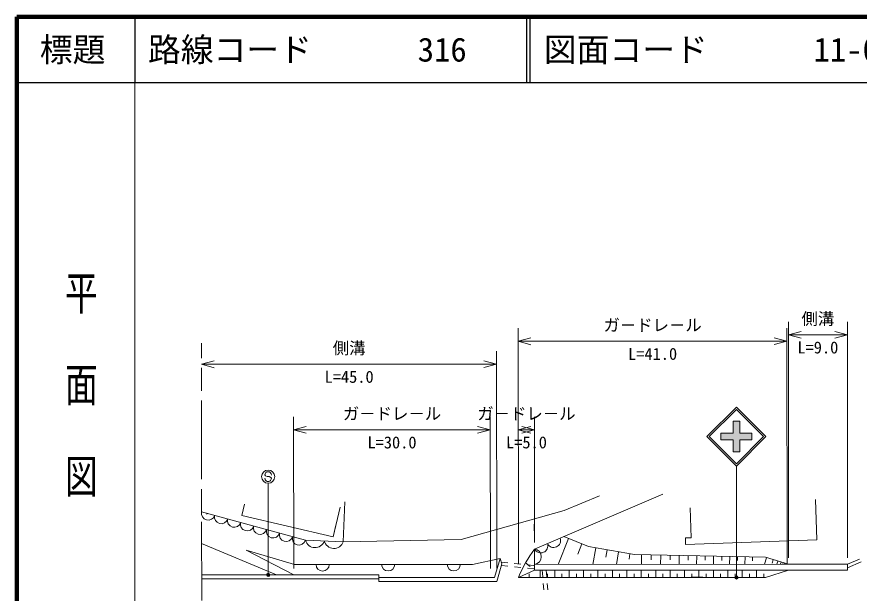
# Model space of a CAD drawing. Units: millimetres on the paper. Extents: x 40 to 680, y 20 to 380.
# Drawn here: x 40 to 168.5, y 292.1 to 380 of the extents above; entities that cross this region are included whole.
import ezdxf
from ezdxf.enums import TextEntityAlignment as Align

# ---------------------------------------------------------------- set-up
doc = ezdxf.new("R2010")
doc.units = ezdxf.units.MM
doc.header["$PDMODE"] = 32
doc.header["$PDSIZE"] = 0.5
doc.linetypes.add('CHAIN', pattern=[18.5, 12, -1.5, 3.5, -1.5])
for name, color, linetype, lineweight in [('M-BGD', 7, 'Continuous', 13), ('M-BMK', 2, 'CHAIN', 13), ('M-STR-HTXT', 7, 'Continuous', 13), ('M-STR-STRC', 7, 'Continuous', 13), ('M-TTL', 2, 'Continuous', 140), ('M-TTL-BAND', 7, 'Continuous', 13), ('M-TTL-LINE', 7, 'Continuous', 25)]:
    doc.layers.add(name, color=color, linetype=linetype, lineweight=lineweight)
doc.layers.add('M-TTL-TXT', color=7, linetype='Continuous')
doc.styles.add('@ＭＳ ゴシック', font='')
doc.styles.add('ＭＳ ゴシック', font='')
doc.styles.get('@ＭＳ ゴシック').set_extended_font_data('@MS Gothic')
doc.styles.get('ＭＳ ゴシック').set_extended_font_data('MS Gothic')

msp = doc.modelspace()

# ---------------------------------------------------------------- hatches: boundary and pattern name
at = {"layer": 'M-STR-STRC'}
msp.add_hatch(color=256, dxfattribs=at).paths.add_polyline_path([(147.404, 316.469), (149.265, 316.469), (149.266, 318.329), (150.266, 318.329), (150.265, 316.469), (152.124, 316.469), (152.124, 315.469), (150.265, 315.469), (150.264, 313.609), (149.264, 313.609), (149.265, 315.469), (147.404, 315.469)])

# ---------------------------------------------------------------- linework, layer by layer
at = {"layer": 'M-BGD'}
for p, q in [((122.871, 300.469), (138.541, 307.185)), ((89.776, 299.904), (90.027, 306)), ((123.504, 304.695), (128.889, 306.931)), ((162.034, 300.231), (161.805, 306.338)), ((74.296, 303.918), (74.702, 305.661)), ((88.249, 300.666), (89.302, 305.184)), ((107.748, 300.246), (123.504, 304.695)), ((142.858, 300.528), (142.688, 305.065)), ((68.187, 304.48), (84.028, 300.134)), ((68.945, 304.137), (69.114, 304.222)), ((88.249, 300.666), (74.296, 303.918)), ((88.672, 302.444), (88.249, 300.666)), ((118.983, 300.496), (118.898, 302.613)), ((123.415, 300.702), (127.189, 299.205)), ((79.624, 294.847), (68.189, 299.627)), ((84.028, 300.134), (89.776, 299.904)), ((89.776, 299.904), (107.748, 300.246)), ((118.983, 298.803), (122.871, 300.469)), ((124.127, 300.42), (122.556, 296.46)), ((126.172, 299.609), (125.547, 298.035)), ((141.974, 300.495), (142.858, 300.528)), ((142.012, 299.48), (141.974, 300.495)), ((142.012, 299.48), (162.034, 300.231)), ((82.371, 296.448), (74.956, 298.634)), ((74.956, 298.634), (82.23, 294.848)), ((118.983, 296.459), (118.983, 298.803)), ((127.189, 299.205), (134.189, 297.971)), ((128.3, 299.009), (127.852, 296.462)), ((130.041, 298.702), (129.844, 297.583)), ((131.782, 298.396), (131.442, 296.463)), ((133.523, 298.089), (133.38, 297.276)), ((109.48, 296.456), (113.698, 297.356)), ((112.846, 294.457), (113.698, 297.356)), ((113.698, 297.356), (113.98, 296.54)), ((113.89, 296.801), (114.884, 296.696)), ((134.189, 297.971), (154.189, 297.537)), ((135.293, 297.947), (135.261, 296.464)), ((136.776, 297.915), (136.76, 297.174)), ((138.226, 297.884), (138.195, 296.465)), ((139.644, 297.853), (139.629, 297.144)), ((141.031, 297.823), (141.002, 296.466)), ((142.388, 297.793), (142.373, 297.115)), ((143.714, 297.764), (143.686, 296.467)), ((145.012, 297.736), (144.997, 297.088)), ((146.28, 297.709), (146.253, 296.468)), ((147.521, 297.682), (147.507, 297.061)), ((148.734, 297.655), (148.708, 296.469)), ((149.921, 297.629), (149.908, 297.036)), ((151.081, 297.604), (151.056, 296.469)), ((152.216, 297.58), (152.204, 297.012)), ((154.364, 297.483), (154.056, 296.47)), ((154.189, 297.537), (157.69, 296.472)), ((155.377, 297.175), (155.223, 296.669)), ((156.082, 296.961), (155.933, 296.471)), ((156.572, 296.812), (156.497, 296.567)), ((168.513, 297.279), (166.69, 296.474)), ((168.798, 296.858), (166.69, 295.928)), ((82.371, 296.448), (109.48, 296.456)), ((113.19, 293.858), (113.98, 296.54)), ((113.908, 296.297), (114.902, 296.191)), ((115.878, 296.59), (116.873, 296.485)), ((115.897, 296.086), (116.891, 295.98)), ((116.493, 294.459), (118.983, 295.559)), ((117.6, 296.71), (118.292, 296.135)), ((117.867, 296.379), (118.862, 296.274)), ((117.886, 295.874), (118.88, 295.769)), ((118.983, 296.459), (157.69, 296.472)), ((118.983, 296.459), (118.983, 295.559)), ((118.983, 295.559), (157.69, 295.572)), ((119.842, 294.46), (119.841, 295.56)), ((120.138, 295.56), (120.215, 294.563)), ((120.74, 295.56), (120.816, 294.563)), ((122.042, 294.46), (122.041, 295.56)), ((124.242, 294.461), (124.241, 295.561)), ((126.442, 294.462), (126.441, 295.562)), ((128.642, 294.462), (128.641, 295.562)), ((130.842, 294.463), (130.841, 295.563)), ((133.042, 294.464), (133.041, 295.564)), ((135.242, 294.464), (135.241, 295.564)), ((137.442, 294.465), (137.441, 295.565)), ((139.642, 294.466), (139.641, 295.566)), ((141.842, 294.467), (141.841, 295.567)), ((144.042, 294.467), (144.041, 295.567)), ((146.242, 294.468), (146.241, 295.568)), ((148.442, 294.469), (148.441, 295.569)), ((150.642, 294.469), (150.641, 295.569)), ((152.842, 294.47), (152.841, 295.57)), ((154.19, 294.47), (157.69, 295.572)), ((156.912, 296.708), (156.84, 296.471)), ((157.149, 296.636), (157.113, 296.518)), ((157.314, 296.586), (157.279, 296.471)), ((166.69, 296.474), (157.69, 296.472)), ((166.69, 295.574), (157.69, 295.572)), ((166.69, 296.474), (166.69, 295.574)), ((68.19, 294.843), (95.19, 294.852)), ((68.19, 294.243), (95.19, 294.252)), ((95.19, 294.852), (95.19, 294.452)), ((95.19, 294.452), (112.846, 294.457)), ((95.19, 294.452), (95.19, 294.252)), ((95.19, 294.252), (95.19, 293.852)), ((116.493, 294.459), (154.19, 294.47)), ((118.168, 294.459), (118.167, 295.009)), ((120.942, 294.46), (120.942, 295.01)), ((123.142, 294.461), (123.142, 295.011)), ((125.342, 294.461), (125.342, 295.011)), ((127.542, 294.462), (127.542, 295.012)), ((129.742, 294.463), (129.742, 295.013)), ((131.942, 294.463), (131.942, 295.013)), ((134.142, 294.464), (134.142, 295.014)), ((136.342, 294.465), (136.342, 295.015)), ((138.542, 294.466), (138.542, 295.016)), ((140.742, 294.466), (140.742, 295.016)), ((142.859, 294.485), (144.637, 294.485)), ((142.942, 294.467), (142.942, 295.017)), ((145.142, 294.468), (145.142, 295.018)), ((147.342, 294.468), (147.342, 295.018)), ((149.542, 294.469), (149.542, 295.019)), ((151.742, 294.47), (151.742, 295.02)), ((153.942, 294.47), (153.942, 295.02)), ((95.19, 293.852), (113.19, 293.858)), ((120.292, 293.566), (120.368, 292.569)), ((120.893, 293.566), (120.97, 292.569))]:
    msp.add_line(p, q, dxfattribs=at)
for centre, radius, start, end in [((69.184, 304.234), 1.027, 166.14471, 343.17191), ((71.164, 303.691), 1.027, 166.14471, 343.17191), ((73.144, 303.148), 1.027, 166.14471, 343.17191), ((75.125, 302.605), 1.027, 166.14471, 343.17191), ((77.105, 302.061), 1.027, 166.14471, 343.17191), ((79.085, 301.518), 1.027, 166.14471, 343.17191), ((81.065, 300.975), 1.027, 166.14471, 343.17191), ((83.045, 300.432), 1.027, 166.14471, 343.17191), ((85.483, 300.515), 1.504, 194.65023, 340.75537), ((88.357, 300.399), 1.504, 194.65023, 340.75537), ((119.932, 299.273), 1.059, 206.31625, 20.08093), ((121.877, 300.106), 1.059, 206.31625, 20.08093), ((134.753, 286.88), 19.77, 142.90864, 157.45962), ((118.811, 297.631), 1.184, 278.33786, 81.65523), ((86.641, 296.449), 1, 180.01798, 0.01798), ((96.641, 296.452), 1, 180.01798, 0.01798), ((106.641, 296.456), 1, 180.01798, 0.01798)]:
    msp.add_arc(centre, radius, start, end, dxfattribs=at)
at = {"layer": 'M-BMK'}
msp.add_line((68.191, 290.943), (68.179, 330.193), dxfattribs=at)
at = {"layer": 'M-STR-HTXT'}
for p, q in [((157.689, 297.472), (157.678, 333.472)), ((166.689, 297.474), (166.678, 333.474)), ((159.61, 331.99), (157.679, 331.472)), ((157.679, 331.472), (166.679, 331.474)), ((157.679, 331.472), (159.611, 330.954)), ((166.679, 331.474), (164.747, 331.991)), ((164.747, 330.956), (166.679, 331.474)), ((113.19, 295.858), (113.179, 329.005)), ((70.112, 327.509), (68.18, 326.991)), ((68.18, 326.991), (113.18, 327.005)), ((68.18, 326.991), (70.112, 326.474)), ((113.18, 327.005), (111.248, 327.522)), ((111.248, 326.487), (113.18, 327.005))]:
    msp.add_line(p, q, dxfattribs=at)
at = {"layer": 'M-STR-STRC'}
for p, q in [((116.493, 296.493), (116.481, 332.493)), ((157.48, 296.505), (157.468, 332.505)), ((118.414, 331.011), (116.482, 330.493)), ((157.469, 330.505), (116.482, 330.493)), ((116.482, 330.493), (118.414, 329.976)), ((157.469, 330.505), (155.537, 331.023)), ((155.537, 329.987), (157.469, 330.505)), ((145.264, 315.969), (149.764, 320.469)), ((145.618, 315.969), (149.764, 320.115)), ((154.264, 315.969), (149.764, 320.469)), ((153.911, 315.969), (149.766, 320.114)), ((82.23, 295.848), (82.222, 318.982)), ((112.227, 295.857), (112.22, 318.992)), ((118.983, 299.803), (118.977, 318.994)), ((84.155, 317.501), (82.223, 316.982)), ((112.22, 316.992), (110.288, 317.509)), ((118.418, 317.511), (116.486, 316.993)), ((118.977, 316.994), (117.045, 317.511)), ((149.266, 318.329), (149.265, 316.469)), ((149.266, 318.329), (150.266, 318.329)), ((150.266, 318.329), (150.265, 316.469)), ((82.223, 316.982), (112.22, 316.992)), ((82.223, 316.982), (84.155, 316.465)), ((110.289, 316.473), (112.22, 316.992)), ((116.486, 316.993), (118.977, 316.994)), ((116.486, 316.993), (118.418, 316.476)), ((117.046, 316.476), (118.977, 316.994)), ((147.404, 316.469), (147.404, 315.469)), ((147.404, 316.469), (149.265, 316.469)), ((150.265, 316.469), (152.124, 316.469)), ((152.124, 316.469), (152.124, 315.469)), ((145.264, 315.969), (149.764, 311.469)), ((145.618, 315.969), (149.764, 311.823)), ((147.404, 315.469), (149.265, 315.469)), ((149.265, 315.469), (149.264, 313.609)), ((149.764, 311.469), (154.264, 315.969)), ((149.764, 311.822), (153.911, 315.969)), ((150.265, 315.469), (150.264, 313.609)), ((150.265, 315.469), (152.124, 315.469)), ((149.264, 313.609), (150.264, 313.609)), ((149.764, 311.469), (149.764, 309.469)), ((77.939, 309.987), (77.839, 310.105)), ((78.183, 309.848), (77.939, 309.987)), ((78.484, 309.845), (78.183, 309.848)), ((78.729, 309.734), (78.484, 309.845)), ((78.835, 309.597), (78.729, 309.734)), ((78.338, 294.997), (78.334, 308.847)), ((149.769, 294.619), (149.764, 309.469))]:
    msp.add_line(p, q, dxfattribs=at)
for centre, radius in [((78.334, 309.847), 1), ((78.339, 294.847), 0.15), ((78.339, 294.847), 0.12), ((78.339, 294.847), 0.09), ((78.339, 294.847), 0.06), ((78.339, 294.847), 0.03), ((149.769, 294.469), 0.15), ((149.769, 294.469), 0.12), ((149.769, 294.469), 0.09), ((149.769, 294.469), 0.06), ((149.769, 294.469), 0.03)]:
    msp.add_circle(centre, radius, dxfattribs=at)
for centre, start, end in [((78.339, 310.101), 359.55488, 179.55488), ((78.335, 309.601), 179.55488, 359.55488)]:
    msp.add_arc(centre, 0.5, start, end, dxfattribs=at)
for p in [(78.339, 294.847), (149.769, 294.469)]:
    msp.add_point(p, dxfattribs=at)
at = {"layer": 'M-TTL'}
for p, q in [((40, 380), (40, 20)), ((680, 380), (40, 380))]:
    msp.add_line(p, q, dxfattribs=at)
at = {"layer": 'M-TTL-BAND'}
msp.add_line((58, 370), (58, 20), dxfattribs=at)
at = {"layer": 'M-TTL-LINE'}
for p, q in [((58, 380), (58, 370)), ((117.75, 380), (117.75, 370)), ((118.25, 380), (118.25, 370)), ((40, 370), (680, 370))]:
    msp.add_line(p, q, dxfattribs=at)

# ---------------------------------------------------------------- texts
at = {"layer": 'M-STR-HTXT', "style": 'ＭＳ ゴシック'}
for p in [(162.178, 332.473), (90.68, 327.998)]:
    msp.add_text('側溝', height=1.833, rotation=0.018, dxfattribs=at).set_placement(p, align=Align.BOTTOM_CENTER)
at = {"layer": 'M-STR-HTXT', "style": '@ＭＳ ゴシック'}
for s, p in [('L=9.0', (162.179, 330.473)), ('L=45.0', (90.68, 325.998))]:
    msp.add_text(s, height=1.833, rotation=0.018, dxfattribs=at).set_placement(p, align=Align.TOP_CENTER)
at = {"layer": 'M-STR-STRC', "style": 'ＭＳ ゴシック'}
for p in [(136.975, 331.499), (97.221, 317.987), (117.731, 317.993)]:
    msp.add_text('ガ－ドレ－ル', height=1.833, rotation=0.018, dxfattribs=at).set_placement(p, align=Align.BOTTOM_CENTER)
at = {"layer": 'M-STR-STRC', "style": '@ＭＳ ゴシック'}
for s, p in [('L=41.0', (136.976, 329.499)), ('L=30.0', (97.222, 315.987)), ('L=5.0', (117.732, 315.993))]:
    msp.add_text(s, height=1.833, rotation=0.018, dxfattribs=at).set_placement(p, align=Align.TOP_CENTER)
at = {"layer": 'M-TTL-BAND', "style": '@ＭＳ ゴシック', "width": 1.4}
msp.add_text('平  面  図', height=3.666, rotation=270, dxfattribs=at).set_placement((49.777, 306.475), align=Align.MIDDLE_RIGHT)
at = {"layer": 'M-TTL-TXT', "style": 'ＭＳ ゴシック'}
msp.add_text('標題', height=3.666, dxfattribs=at).set_placement((48.5, 375), align=Align.MIDDLE_CENTER)
for s, p in [('路線コード', (60, 375)), ('316', (101.142, 375)), ('図面コード', (120.38, 375)), ('11-0', (161.521, 375))]:
    msp.add_text(s, height=3.666, dxfattribs=at).set_placement(p, align=Align.MIDDLE_LEFT)

doc.saveas('drawing.dxf')
